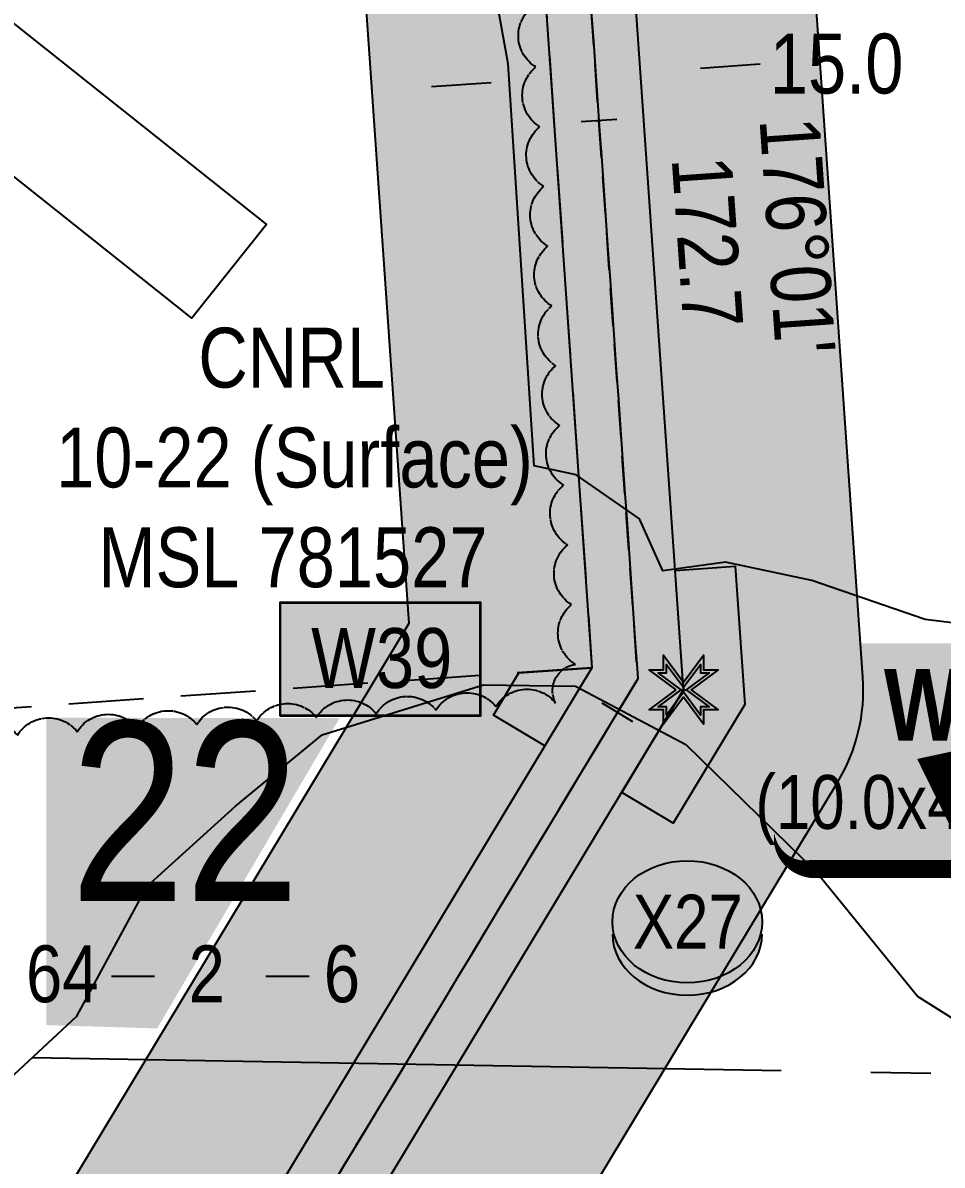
# Model space of a CAD drawing. Extents: x 406232 to 435383, y 6039561 to 6052989.
# Drawn here: x 421484.9 to 421638.3, y 6045646.3 to 6045837 of the extents above; entities that cross this region are included whole.
import ezdxf
from ezdxf.enums import TextEntityAlignment as Align

# ---------------------------------------------------------------- set-up
doc = ezdxf.new("R2010")
doc.units = 0
doc.header["$LTSCALE"] = 5
doc.header["$PDSIZE"] = 0.5
for name, pattern in [('0', [1, 1, 0]), ('foc-ACCESSROAD', [3.75, 2.5, -1.25]), ('foc-QUARTERLINE', [33, 25, -3, 2, -3]), ('foc-TIELINE', [1.875, 1.25, -0.625])]:
    doc.linetypes.add(name, pattern=pattern)
doc.layers.get('Defpoints').update_dxf_attribs({"color": 9})
for name, color, linetype in [('10', 1, 'Continuous'), ('9', 3, 'Continuous'), ('AS-UNDERLAY-H', 141, 'Continuous'), ('F-RW', 190, 'Continuous'), ('F-WS', 190, 'foc-ACCESSROAD'), ('L-BD', 7, 'Continuous'), ('L-MON', 1, 'Continuous'), ('L-SECLBL', 7, 'Continuous'), ('L-SECQ', 8, 'foc-QUARTERLINE'), ('P-BUFFER-H 30m', 51, 'Continuous'), ('P-CHAINAGE-CL', 201, 'foc-TIELINE'), ('P-CROSSINGS', 250, 'Continuous'), ('P-PROPOSED', 10, 'Continuous'), ('P-PROPOSED-H', 21, 'Continuous'), ('P-TEMP-BLOCKS', 250, 'Continuous'), ('P-TEMP-H', 41, 'Continuous'), ('P-TEMP_WORKSPACE', 46, 'Continuous'), ('P-TXT', 4, 'Continuous'), ('T-BUSH', 110, '0'), ('WETLAND', 143, 'Continuous')]:
    doc.layers.add(name, color=color, linetype=linetype)
doc.layers.add('F-WS-T', color=190, linetype='Continuous', lineweight=9)
doc.styles.add('80', font='ARIALN.TTF', dxfattribs={"height": 10})
doc.styles.add('80CG', font='ARIALN.TTF', dxfattribs={"height": 10})
doc.styles.add('80L', font='ARIALN.TTF', dxfattribs={"height": 10})
doc.styles.add('BOLD', font='ARIALNB.TTF')
doc.styles.add('Crossing', font='ARIALN.TTF', dxfattribs={"height": 10})
doc.styles.add('SIMPLEX', font='ARIALN.TTF')
doc.dimstyles.new('Compass 5 000', dxfattribs={"dimscale": 5, "dimtxt": 9, "dimasz": 2, "dimexe": 0.2, "dimexo": 0.0625, "dimgap": 0.5, "dimtad": 0, "dimtih": 1, "dimtoh": 1, "dimzin": 0, "dimdsep": 46, "dimtxsty": '80CG', "dimcen": 0.1, "dimse1": 1, "dimse2": 1, "dimclrd": 256, "dimclrt": 256, "dimaunit": 1, "dimadec": 4, "dimazin": 0, "dimtfac": 0.06, "dimtofl": 0, "dimtmove": 0, "dimatfit": 1, "dimfxl": 0.2, "dimtolj": 1, "dimtzin": 0, "dimlwd": -1, "dimarcsym": 0})

# ---------------------------------------------------------------- blocks, each defined once
blk = doc.blocks.new('L-SECLBL')
at = {"layer": '9', "color": 7}
for p, q in [((-5.082139060913505, -27.83004804289613), (-12.28857354467345, -27.83004804289613)), ((20.70431141927111, -27.83004804289613), (13.49787693551116, -27.83004804289613))]:
    blk.add_line(p, q, dxfattribs=at)
at = {"layer": '10', "color": 2, "style": 'SIMPLEX'}
blk.add_attdef('SEC', text='', height=30, dxfattribs=at).set_placement((0, 0), align=Align.MIDDLE)
at = {"layer": '10', "color": 5, "style": '80L'}
blk.add_attdef('TWP', text='', height=9.5, dxfattribs=at).set_placement((-14.43410290347765, -27.36845155570791), align=Align.MIDDLE_RIGHT)
blk.add_attdef('RGE', text='', height=9.5, dxfattribs=at).set_placement((3.622123863462547, -27.36845155570791), align=Align.MIDDLE_CENTER)
blk.add_attdef('MER', text='', height=9.5, dxfattribs=at).set_placement((23.16775162027989, -27.36845155570791), align=Align.MIDDLE_LEFT)
blk = doc.blocks.new('TEMP')
h = blk.add_hatch(color=255)
h.dxf.hatch_style = 1
h.paths.add_polyline_path([(-5.274161e-10, 0.2514284397220763), (-0.6656854269836912, 1.152061669657268), (-0.6656854269836914, 0.6656854303339061), (-1.152061663105632, 0.6656854303339061), (-0.2514284404497629, 5.273253e-10), (-1.152061661774314, -0.665685419564579), (-0.6656854224511335, -0.6656854195645793), (-0.6656854224511335, -1.152061655686338), (-5.273251e-10, -0.2514284436956587), (0.6656854183820542, -1.152061663420681), (0.6656854183820542, -0.6656854208922597), (1.152061656810019, -0.6656854053035205), (0.2514284429676993, 5.273253e-10), (1.152061671303363, 0.6656854258011663), (0.6656854287749412, 0.6656854258011663), (0.6656854131859291, 1.15206166422904)])
h.paths.add_polyline_path([(0.5656854229146121, 0.8485281473411305), (0.5656854319800914, 0.5656854258011663), (0.8485281444547581, 0.5656854258011663), (0.0831890339399251, 0), (0.8485281399220186, -0.5656854150320215), (0.5656854183820542, -0.5656854240973189), (0.5656854183820542, -0.8485281365719859), (0, -0.08318903609469999), (-0.5656854224511337, -0.8485281320390644), (-0.5656854224511337, -0.5656854195645792), (-0.8485281349258001, -0.5656854195645794), (-0.0831890328488955, 0), (-0.8485281394583584, 0.5656854303339058), (-0.5656854269836913, 0.5656854303339061), (-0.5656854269836913, 0.8485281428085727), (0, 0.0831890306941206)], flags=16)
h = blk.add_hatch(color=1)
h.dxf.hatch_style = 1
h.paths.add_polyline_path([(0, 0.0831890306941205), (-0.5656854269836911, 0.8485281428085727), (-0.5656854269836912, 0.5656854303339061), (-0.8485281394583578, 0.5656854303339061), (-0.0831890328488953, -1e-16), (-0.8485281349258001, -0.5656854195645793), (-0.5656854224511337, -0.5656854195645793), (-0.5656854224511337, -0.848528132039064), (0, -0.08318903609469999), (0.5656854183820542, -0.8485281365719856), (0.5656854183820542, -0.5656854240973191), (0.8485281399220184, -0.5656854150320213), (0.0831890339399251, -1e-16), (0.8485281444547581, 0.5656854258011663), (0.5656854319800914, 0.5656854258011663), (0.5656854229146121, 0.8485281473411308)])
at = {"color": 1}
for p, q in [((-0.0831890328488953, 0), (0.0831890339399252, 0)), ((0, 0.0831890306941205), (0, -0.08318903609469999))]:
    blk.add_line(p, q, dxfattribs=at)
at = {"color": 255, "flags": 128}
blk.add_lwpolyline([(-0.251428440449763, 5.27325e-10), (-1.152061663105632, 0.6656854303339061), (-0.6656854269836914, 0.6656854303339061), (-0.6656854269836914, 1.152061669657268), (-5.274159999999999e-10, 0.2514284397220763), (0.6656854131859291, 1.15206166422904), (0.6656854287749412, 0.6656854258011663), (1.152061671303363, 0.6656854258011663), (0.2514284429676991, 5.27325e-10), (1.152061656810019, -0.6656854053035204), (0.6656854183820542, -0.6656854208922596), (0.6656854183820542, -1.152061663420681), (-5.27325e-10, -0.2514284436956586), (-0.6656854224511335, -1.152061655686338), (-0.6656854224511335, -0.6656854195645793), (-1.152061661774314, -0.6656854195645793)], close=True, dxfattribs=at)
at = {"color": 1, "flags": 128}
blk.add_lwpolyline([(-0.0831890328488953, 0), (-0.8485281394583578, 0.5656854303339061), (-0.5656854269836913, 0.5656854303339061), (-0.5656854269836913, 0.8485281428085727), (0, 0.0831890306941205), (0.5656854229146121, 0.8485281473411305), (0.5656854319800914, 0.5656854258011663), (0.8485281444547581, 0.5656854258011663), (0.0831890339399252, 0), (0.8485281399220184, -0.5656854150320214), (0.5656854183820542, -0.5656854240973189), (0.5656854183820542, -0.8485281365719856), (0, -0.08318903609469999), (-0.5656854224511335, -0.848528132039064), (-0.5656854224511335, -0.5656854195645792), (-0.8485281349258001, -0.5656854195645792)], close=True, dxfattribs=at)
blk = doc.blocks.new('*D522')
at = {"layer": 'Defpoints', "color": 0, "transparency": 16777216}
for p in [(421587.9617707169, 6045828.733568364), (421588.3415222906, 6045823.277696771), (421573.384554658, 6045822.236629014)]:
    blk.add_point(p, dxfattribs=at)
at = {"layer": 'P-TXT', "transparency": 16777216}
for p, q in [((421597.9376346585, 6045829.427930386), (421607.9134986002, 6045830.122292408)), ((421563.0289391426, 6045826.998138586), (421553.0530752009, 6045826.303776564))]:
    blk.add_line(p, q, dxfattribs=at)
for points in [[(421597.8219076549, 6045831.090574377), (421598.0533616621, 6045827.765286395), (421587.9617707169, 6045828.733568364)], [(421562.913212139, 6045828.660782577), (421563.1446661463, 6045825.335494596), (421573.0048030842, 6045827.692500608)]]:
    blk.add_solid(points, dxfattribs=at)
at = {"layer": 'P-TXT', "transparency": 16777216, "insert": (421620.665886049, 6045830.122292408), "char_height": 10, "attachment_point": 5, "style": '80CG'}
blk.add_mtext('\\A1;15.0', dxfattribs=at)
blk = doc.blocks.new('Temporary Area')
h = blk.add_hatch(color=191)
h.dxf.hatch_style = 1
h.paths.add_polyline_path([(-16.82711371331243, -9.436567862801894), (16.33187767662457, -9.436567862801894), (16.33187767662457, 9.053714016554295), (-16.82711371331243, 9.053714016554295)])
at = {"color": 250}
for points in [[(-17.02711371331247, -9.636567862801712), (16.53187767662462, -9.636567862801712), (16.53187767662462, 9.253714016554113), (-17.02711371331247, 9.253714016554113)], [(-16.92711371331245, -9.536567862801803), (16.43187767662459, -9.536567862801803), (16.43187767662459, 9.153714016554204), (-16.92711371331245, 9.153714016554204)]]:
    blk.add_lwpolyline(points, close=True, dxfattribs=at)
at = {"color": 250, "style": '80L'}
blk.add_attdef('TEMPORARY', text='', height=9, dxfattribs=at).set_placement((0.001048257894581184, -0.1484938545327168), align=Align.MIDDLE_CENTER)
blk = doc.blocks.new('*U538')
h = blk.add_hatch(color=191)
edge = h.paths.add_edge_path()
edge.add_line((-21.49999999999998, -19.14915521729633), (21.49999999999998, -19.14915521729633))
edge.add_arc((21.49999999999998, -13.14915521729633), 6, 270, 360)
edge.add_line((27.49999999999998, -13.14915521729633), (27.49999999999998, 12.5))
edge.add_arc((21.49999999999998, 12.5), 6, 0, 90)
edge.add_line((21.49999999999998, 18.5), (-21.49999999999998, 18.5))
edge.add_arc((-21.49999999999998, 12.5), 6, 90, 180)
edge.add_line((-27.49999999999998, 12.5), (-27.49999999999998, -13.14915521729633))
edge.add_arc((-21.49999999999998, -13.14915521729633), 6, 180, 270)
at = {"color": 250, "flags": 128}
blk.add_lwpolyline([(-21.49999999999998, -19.14915521729633, 3, 3, 0), (21.49999999999998, -19.14915521729633, 3, 3, 0.414213562373095), (27.49999999999998, -13.14915521729633, 3, 3, 0), (27.49999999999998, 12.5, 3, 0, 0.414213562373095), (21.49999999999998, 18.5, 0, 0, 0), (-21.49999999999998, 18.5, 0, 0, 0.414213562373095), (-27.49999999999998, 12.5, 0, 0, 0), (-27.49999999999998, -13.14915521729633, 0, 3, 0.414213562373095)], format="xyseb", close=True, dxfattribs=at)
at = {"flags": 128}
blk.add_lwpolyline([(3.21835010522714, -14.80424082640029, 0, 7.5, 0), (-3.398394867633905e-15, 0, 0, 0, 0)], format="xyseb", dxfattribs=at)
at = {"color": 250}
for tag, p, height, style in [('TEMP_AREA_W1_001', (-9.212824010914055, 2.244292974654144), 12, 'BOLD'), ('ENTER_TEXT_001', (-30.65893587994544, -12.47010782646594), 9, '80')]:
    blk.add_attdef(tag, p, '', height=height, dxfattribs=dict(at, style=style))
blk = doc.blocks.new('xing2')
h = blk.add_hatch(color=50)
h.dxf.hatch_style = 1
edge = h.paths.add_edge_path()
edge.add_ellipse((0, 0), major_axis=(-12.5, 0), ratio=0.8162973455633619, start_angle=0, end_angle=360)
h = blk.add_hatch(color=250)
h.dxf.hatch_style = 1
edge = h.paths.add_edge_path()
edge.add_ellipse((0, -2.047489049626165), major_axis=(-12.5, 0), ratio=0.8162973455633619, start_angle=0, end_angle=180)
edge.add_line((12.5, -2.047489049626165), (12.5, 0))
edge.add_ellipse((0, 0), major_axis=(-12.5, 0), ratio=0.8162973455633619, start_angle=0, end_angle=180, ccw=False)
edge.add_line((-12.5, 0), (-12.5, -2.047489049626165))
at = {"color": 250}
blk.add_ellipse((0, 0), major_axis=(-12.5, 0), ratio=0.8162973455633619, dxfattribs=at)
blk.add_ellipse((0, -2.047489049626165), major_axis=(-12.5, 0), ratio=0.8162973455633619, start_param=0, end_param=3.141592653589793, dxfattribs=at)
at = {"color": 250, "style": 'Crossing'}
blk.add_attdef('CROSSING', text='', height=9, dxfattribs=at).set_placement((0.08916442567715421, 0.0199513138486509), align=Align.MIDDLE_CENTER)
at = {"color": 250, "style": 'Crossing', "flags": 1}
for tag, p in [('OWNER', (0.08916442567715421, -12.49201765665748)), ('DESCRIPTION', (0.08916442567715421, -25.770021277247)), ('LOCATION', (0.08916442567715421, -39.30337514164421)), ('DWG_REF', (0.08916442567715421, -52.83672900604233))]:
    blk.add_attdef(tag, text='', height=9, dxfattribs=at).set_placement(p, align=Align.MIDDLE_CENTER)

msp = doc.modelspace()

# ---------------------------------------------------------------- hatches: boundary and pattern name
at = {"layer": 'AS-UNDERLAY-H'}
h = msp.add_hatch(color=256, dxfattribs=at)
h.dxf.hatch_style = 1
h.paths.add_polyline_path([(421488.8196284575, 6045720.978063039), (421537.7572981344, 6045720.94131526), (421507.3063853489, 6045669.115105755), (421488.8196284575, 6045669.664259949)])
at = {"layer": 'P-BUFFER-H 30m'}
h = msp.add_hatch(color=256, dxfattribs=at)
h.dxf.hatch_style = 1
edge = h.paths.add_edge_path()
edge.add_line((422078.6686065117, 6046739.070017581), (422091.4058808779, 6046743.276420063))
edge.add_line((422091.4058808779, 6046743.276420074), (422159.051873841, 6046746.994346831))
edge.add_arc((422157.4062641989, 6046776.935468716), 29.98631040027668, 273.1458981416203, 290.20378314633)
edge.add_line((422167.7623413185, 6046748.79420936), (422184.1425042669, 6046754.822163851))
edge.add_arc((422173.7864271476, 6046782.963423218), 29.98631040084755, 290.2037831441506, 320.8628627750701)
edge.add_line((422197.0449328093, 6046764.036703327), (422348.7160163588, 6046950.420967263))
edge.add_arc((422325.4575106955, 6046969.347687153), 29.98631040175767, 320.8628627791862, 323.3339516058817)
edge.add_line((422349.5104189598, 6046951.441363804), (422399.0231144317, 6047017.949954065))
edge.add_arc((422374.9702061663, 6047035.856277414), 29.98631040260635, 323.3339516070766, 335.2269499911955)
edge.add_line((422402.1970165821, 6047023.291262237), (422416.9227477807, 6047055.200073028))
edge.add_arc((422389.695937368, 6047067.765088194), 29.98631040029597, 335.2269499871116, 389.9627179235821)
edge.add_line((422415.6745944131, 6047082.741342384), (422097.8688849483, 6047634.025089874))
edge.add_line((422097.8688849476, 6047634.025089874), (422176.6173333497, 6047866.450669191))
edge.add_arc((422148.2168405054, 6047876.073081457), 29.98631040406674, 341.2830310829161, 350.3485756159916)
edge.add_line((422177.7787234978, 6047871.045767508), (422216.801994856, 6048100.512515231))
edge.add_line((422216.8019948566, 6048100.512515231), (422619.9536625679, 6048513.275433841))
edge.add_arc((422598.5018557212, 6048534.227731925), 29.98631040193198, 315.6748974155416, 328.0327008396555)
edge.add_arc((423027.7781292561, 6049193.767496595), 786.9376215512635, 233.61908726358928, 239.1243966363955, ccw=False)
edge.add_line((422561.0055164458, 6048560.210752388), (422153.3610793123, 6048142.847955449))
edge.add_arc((422174.8128861563, 6048121.895657375), 29.98631040001736, 135.6748974119685, 170.3485269166114)
edge.add_line((422145.2510074403, 6048126.92299645), (422104.4708336729, 6047887.126449425))
edge.add_line((422104.4708336722, 6047887.126449414), (422020.3385370839, 6047638.810474009))
edge.add_arc((422048.7390299254, 6047629.188061745), 29.98631040021811, 161.2830310841806, 209.9627179240263)
edge.add_line((422022.7603728807, 6047614.211807566), (422339.0994932049, 6047065.472088523))
edge.add_line((422339.0994932049, 6047065.472088523), (422336.0931531684, 6047058.957727076))
edge.add_line((422336.0931531684, 6047058.957727076), (422289.9574445785, 6046996.985319602))
edge.add_line((422289.9574445785, 6046996.985319602), (422147.0867847353, 6046821.415645108))
edge.add_line((422147.0867847359, 6046821.415645096), (422081.3274498929, 6046817.801411886))
edge.add_arc((422082.9730595612, 6046787.860289992), 29.98631040075206, 93.14589819055833, 108.2754721154978)
edge.add_line((422073.5697728641, 6046816.334085151), (422044.3374100529, 6046806.680286394))
edge.add_arc((422053.7406967485, 6046778.206491236), 29.98631040044125, 108.2754721139144, 136.7145850116497)
edge.add_line((422031.9122426484, 6046798.766097347), (421950.911225315, 6046712.766055312))
edge.add_arc((421972.7396794155, 6046692.206449201), 29.98631040006268, 136.7145850135542, 153.972504294426)
edge.add_line((421945.794473487, 6046705.364514745), (421829.8921423031, 6046468.018670041))
edge.add_line((421829.8921423024, 6046468.018670052), (421682.6585468133, 6046318.91624005))
edge.add_arc((421703.9953653461, 6046297.846855003), 29.98631039886505, 135.3613293728342, 149.5437655096543)
edge.add_line((421678.1466682089, 6046313.046317745), (421542.2106951864, 6046081.869212567))
edge.add_line((421542.2106951864, 6046081.869212567), (421518.9084661278, 6046052.689615957))
edge.add_arc((421542.3400676764, 6046033.977618194), 29.98631039995195, 141.3898517110706, 231.3898517323204)
edge.add_line((421523.6280699222, 6046010.546016638), (421558.7753484803, 6045982.478118852))
edge.add_line((421558.775348481, 6045982.478118841), (421517.660812052, 6045930.993534006))
edge.add_arc((421541.0924136073, 6045912.281536264), 29.986310399245, 141.3898517350308, 231.3898517008264)
edge.add_line((421522.3804158401, 6045888.849934719), (421539.6489932752, 6045875.059601958))
edge.add_line((421539.6489932752, 6045875.059601958), (421549.27935464, 6045736.700688912))
edge.add_line((421549.27935464, 6045736.700688901), (421371.9332976593, 6045442.559269301))
edge.add_line((421371.9332976593, 6045442.559269301), (421241.8033861592, 6045246.163427791))
edge.add_arc((421266.8004382591, 6045229.600632201), 29.98631039951602, 146.4719450414835, 178.6779194714491)
edge.add_line((421236.8221104587, 6045230.292494675), (421226.2762671758, 6044773.342213863))
edge.add_arc((421256.2545949742, 6044772.6503514), 29.98631039819629, 178.6779194713926, 186.8782575689323)
edge.add_line((421226.4841002616, 6044769.059187819), (421243.3835683888, 6044628.963779945))
edge.add_line((421243.3835683895, 6044628.963779945), (421276.5128533709, 6044131.456365088))
edge.add_line((421276.5128533702, 6044131.456365088), (421265.9156920645, 6043833.543792319))
edge.add_line((421265.9156920651, 6043833.543792319), (421226.0791272858, 6042854.329288541))
edge.add_line((421226.0791272852, 6042854.329288541), (421217.1132090155, 6042635.181469756))
edge.add_line((421217.1132090161, 6042635.181469756), (421201.6910724426, 6042634.376167176))
edge.add_arc((421203.2547467472, 6042604.430654412), 29.98631040003405, 92.98911704466882, 124.7063774878967)
edge.add_line((421186.1814102714, 6042629.081820571), (421141.7683017045, 6042598.321411852))
edge.add_line((421141.7683017039, 6042598.321411863), (421082.2386811259, 6042574.606854124))
edge.add_line((421082.2386811259, 6042574.606854124), (420991.1335583875, 6042558.34599049))
edge.add_arc((420996.4023877761, 6042528.826196301), 29.98631040077608, 100.1198517854884, 107.664554339706)
edge.add_line((420987.3032324482, 6042557.398633796), (420935.1160343361, 6042540.779140911))
edge.add_arc((420944.2151896593, 6042512.206703427), 29.98631039935361, 107.6645543310201, 188.7167330358632)
edge.add_line((420914.5752310558, 6042507.662293067), (420925.4852685779, 6042436.50387301))
edge.add_arc((420955.1252271815, 6042441.048283359), 29.9863103999431, 188.7167330358464, 293.1900123483467)
edge.add_arc((420969.9453743543, 6042443.319393669), 29.98631039994638, 264.2349878866239, 368.7167330411883)
edge.add_line((420999.5853329563, 6042447.863804011), (420994.5024373821, 6042481.015918969))
edge.add_line((420994.5024373828, 6042481.015918969), (421007.2252244559, 6042485.067607453))
edge.add_line((421007.2252244552, 6042485.067607453), (421057.7184480666, 6042494.079871491))
edge.add_line((421057.7184480666, 6042494.079871502), (421087.3601822947, 6042336.644546493))
edge.add_arc((421116.8287274317, 6042342.192848828), 29.98631040009298, 190.6627557343918, 295.1402679178254)
edge.add_arc((421131.5629999986, 6042344.967), 29.98631040037862, 266.1852435494482, 370.6627557326438)
edge.add_line((421161.0315451355, 6042350.515302345), (421130.4193185515, 6042513.105176634))
edge.add_line((421130.4193185522, 6042513.105176644), (421174.2673770202, 6042530.572738246))
edge.add_arc((421163.1700000007, 6042558.43000003), 29.98631039902741, 291.7206401638359, 304.7063775163019)
edge.add_line((421180.2433364881, 6042533.778833879), (421218.3605065107, 6042560.178691226))
edge.add_line((421218.3605065107, 6042560.178691226), (421261.9436742887, 6042562.454487246))
edge.add_arc((421260.3800000031, 6042592.4), 29.98631039997458, 272.9891170083845, 357.6571845524361)
edge.add_line((421290.3412456501, 6042591.174206127), (421300.9825226681, 6042851.271697971))
edge.add_line((421300.9825226687, 6042851.271697971), (421340.8241747086, 6043830.61122136))
edge.add_arc((421310.862647764, 6043831.830121137), 29.98631043495332, 357.6703682782708, 357.9627690104347)
edge.add_line((421340.8300049988, 6043830.764140893), (421351.5129037156, 6044131.087005656))
edge.add_arc((421321.5455465203, 6044132.152985904), 29.98631039584594, 357.9627690220154, 363.8097320970888)
edge.add_line((421351.4655930709, 6044134.145377815), (421318.070652037, 6044635.642189231))
edge.add_arc((421288.1506054864, 6044633.649797309), 29.98631039529988, 3.809732097155322, 6.888993758323993)
edge.add_line((421317.9204267546, 6044637.246539276), (421301.2965774651, 6044774.840235645))
edge.add_line((421301.2965774651, 6044774.840235645), (421311.4683275844, 6045215.581099164))
edge.add_line((421311.4683275851, 6045215.581099164), (421434.9552562809, 6045401.95115808))
edge.add_arc((421409.9582041895, 6045418.513953682), 29.98631039351182, 326.4719450296145, 328.9130541824907)
edge.add_line((421435.6380230754, 6045403.030875403), (421620.8168731312, 6045710.163555783))
edge.add_arc((421595.137054237, 6045725.646634063), 29.98631040068333, 328.9130541907563, 363.9816051906658)
edge.add_line((421625.0509895037, 6045727.728769565), (421613.0625729788, 6045899.96574147))
edge.add_arc((421583.1486377127, 6045897.883605957), 29.98631039994338, 3.981605190743089, 45.39499582733516)
edge.add_line((421604.2054818119, 6045919.232800976), (421645.4223489973, 6045970.845526763))
edge.add_arc((421621.990747444, 6045989.55752452), 29.98631040010367, 321.3898517249597, 411.3898517181708)
edge.add_line((421640.702745204, 6046012.989126071), (421605.2986364542, 6046041.26212321))
edge.add_line((421605.2986364549, 6046041.26212321), (421739.9321699761, 6046270.224257712))
edge.add_line((421739.9321699761, 6046270.224257723), (421888.4127195314, 6046420.589469368))
edge.add_arc((421867.0759009962, 6046441.658854404), 29.98631040006562, 315.3613293750993, 333.9725042922911)
edge.add_line((421894.0211069254, 6046428.500788859), (422010.1623279402, 6046666.335834322))
edge.add_line((422010.1623279396, 6046666.335834322), (422078.6686065117, 6046739.070017581))
at = {"layer": 'P-PROPOSED-H'}
h = msp.add_hatch(color=256, dxfattribs=at)
h.dxf.hatch_style = 1
edge = h.paths.add_edge_path()
edge.add_line((421288.1506054817, 6044633.649797308), (421271.2685891388, 6044773.380312799))
edge.add_line((421271.2685891403, 6044773.380312799), (421281.6897347011, 6045224.927454528))
edge.add_line((421281.6897346996, 6045224.927454553), (421409.9582041794, 6045418.513953678))
edge.add_line((421409.9582041794, 6045418.513953678), (421595.1370542375, 6045725.646634063))
edge.add_line((421595.1370542375, 6045725.646634063), (421583.1486377126, 6045897.883605982))
edge.add_line((421583.1486377126, 6045897.883605957), (421562.1642132618, 6045914.64133814))
edge.add_line((421562.1642132618, 6045914.641338164), (421621.9907474441, 6045989.557524544))
edge.add_line((421621.9907474441, 6045989.55752452), (421563.4118673307, 6046036.337420071))
edge.add_line((421563.4118673307, 6046036.337420095), (421579.3586905224, 6046056.306405332))
edge.add_line((421579.3586905224, 6046056.306405308), (421715.9743002243, 6046288.639322554))
edge.add_line((421715.9743002258, 6046288.639322578), (421867.0759009979, 6046441.658854429))
edge.add_line((421867.0759009964, 6046441.658854404), (421985.2138955896, 6046683.582910907))
edge.add_line((421985.2138955911, 6046683.582910907), (422062.0500000035, 6046765.161000024))
edge.add_line((422062.0500000035, 6046765.161000048), (422085.784000003, 6046772.999000047))
edge.add_line((422085.784000003, 6046772.999000047), (422157.4062642009, 6046776.93546874))
edge.add_line((422157.4062642009, 6046776.935468716), (422173.7864271493, 6046782.963423193))
edge.add_line((422173.7864271477, 6046782.963423217), (422325.4575106972, 6046969.347687154))
edge.add_line((422325.4575106988, 6046969.347687154), (422374.9702061695, 6047035.856277414))
edge.add_line((422374.9702061695, 6047035.856277414), (422389.6959373682, 6047067.765088219))
edge.add_line((422389.6959373682, 6047067.765088194), (422065.1156482664, 6047630.800404455))
edge.add_line((422065.1156482648, 6047630.800404455), (422148.2168405078, 6047876.073081456))
edge.add_line((422148.2168405093, 6047876.073081456), (422188.809492462, 6048114.768185688))
edge.add_line((422188.8094924605, 6048114.768185713), (422598.5018557228, 6048534.227731925))
edge.add_arc((423027.7781292356, 6049193.767496589), 786.9376215463736, 235.8300027677628, 236.9410050409981, ccw=False)
edge.add_line((422585.7944547557, 6048542.675143949), (422174.8128861549, 6048121.895657375))
edge.add_line((422174.8128861563, 6048121.895657375), (422133.6341608741, 6047879.755538259))
edge.add_line((422133.6341608741, 6047879.755538259), (422048.739029926, 6047629.18806177))
edge.add_line((422048.7390299253, 6047629.188061745), (422372.8304559784, 6047067.000754975))
edge.add_line((422372.8304559792, 6047067.000755), (422362.0111885042, 6047043.556760631))
edge.add_line((422362.0111885042, 6047043.556760605), (422313.6241553249, 6046978.560231272))
edge.add_line((422313.6241553234, 6046978.560231272), (422164.7513015307, 6046795.614632001))
edge.add_line((422164.7513015307, 6046795.614632025), (422154.3383623122, 6046791.78263575))
edge.add_line((422154.3383623122, 6046791.78263575), (422082.9730595606, 6046787.860290018))
edge.add_line((422082.9730595622, 6046787.860289993), (422053.7406967495, 6046778.206491236))
edge.add_line((422053.740696748, 6046778.206491236), (421972.7396794145, 6046692.2064492))
edge.add_line((421972.7396794145, 6046692.2064492), (421854.6813147648, 6046450.445459616))
edge.add_line((421854.6813147648, 6046450.445459616), (421703.9953653481, 6046297.846854979))
edge.add_line((421703.9953653481, 6046297.846855004), (421566.9760254096, 6046064.827341081))
edge.add_line((421566.9760254096, 6046064.827341055), (421542.3400676764, 6046033.977618169))
edge.add_line((421542.3400676764, 6046033.977618194), (421600.9189477892, 6045987.197722654))
edge.add_line((421600.9189477892, 6045987.197722654), (421541.0924136074, 6045912.281536263))
edge.add_line((421541.0924136074, 6045912.281536263), (421568.6487562336, 6045890.275604642))
edge.add_line((421568.6487562336, 6045890.275604617), (421579.851154372, 6045729.331318988))
edge.add_line((421579.8511543736, 6045729.331319013), (421397.2832353415, 6045426.529058889))
edge.add_line((421397.2832353415, 6045426.529058889), (421266.8004382596, 6045229.600632225))
edge.add_line((421266.8004382596, 6045229.600632201), (421256.2545949775, 6044772.650351375))
edge.add_line((421256.254594976, 6044772.6503514), (421273.2502500446, 6044631.757560514))
edge.add_line((421273.2502500446, 6044631.757560514), (421306.5346487996, 6044131.920778966))
edge.add_line((421306.5346488011, 6044131.920778966), (421295.8803292221, 6043832.401344885))
edge.add_line((421295.8803292206, 6043832.401344885), (421256.0406541958, 6042853.110388811))
edge.add_line((421256.0406541958, 6042853.110388787), (421245.9577363392, 6042606.660489916))
edge.add_line((421245.9577363408, 6042606.660489916), (421203.2547467462, 6042604.430654412))
edge.add_line((421203.2547467462, 6042604.430654412), (421156.0361005682, 6042571.727137295))
edge.add_line((421156.0361005682, 6042571.72713732), (421090.5062270457, 6042545.622284741))
edge.add_line((421090.5062270457, 6042545.622284741), (420996.4023877737, 6042528.826196325))
edge.add_line((420996.4023877737, 6042528.826196301), (420944.2151896593, 6042512.206703401))
edge.add_line((420944.2151896593, 6042512.206703426), (420955.1252271818, 6042441.048283383))
edge.add_line((420955.1252271818, 6042441.048283358), (420969.9453743544, 6042443.319393644))
edge.add_line((420969.9453743544, 6042443.319393669), (420960.9776055665, 6042501.809775277))
edge.add_line((420960.977605565, 6042501.809775277), (421000.01, 6042514.24000005))
edge.add_line((421000.01, 6042514.24000005), (421081.6910160749, 6042528.818805518))
edge.add_line((421081.6910160749, 6042528.818805492), (421116.8287274316, 6042342.192848828))
edge.add_line((421116.8287274316, 6042342.192848828), (421131.5629999985, 6042344.967))
edge.add_line((421131.5629999985, 6042344.967), (421096.3818110926, 6042531.823877782))
edge.add_line((421096.3818110941, 6042531.823877782), (421163.1700000027, 6042558.430000024))
edge.add_line((421163.1700000011, 6042558.43000003), (421208.2900000015, 6042589.68000003))
edge.add_line((421208.2900000031, 6042589.680000049), (421260.3800000031, 6042592.400000026))
edge.add_line((421260.3800000031, 6042592.4), (421271.021277022, 6042852.497491844))
edge.add_line((421271.0212770204, 6042852.497491844), (421310.8626477985, 6043831.830121125))
edge.add_line((421310.8626477985, 6043831.830121125), (421321.5455465147, 6044132.15298588))
edge.add_line((421321.5455465162, 6044132.152985904), (421288.1506054832, 6044633.649797333))
at = {"layer": 'P-TEMP-H'}
h = msp.add_hatch(color=256, dxfattribs=at)
h.dxf.hatch_style = 1
h.paths.add_polyline_path([(421593.7489638956, 6045745.58925754), (421603.720275651, 6045746.283302744), (421605.3276541485, 6045723.190177429), (421593.3749416844, 6045703.365728707), (421584.8150020526, 6045708.526754768), (421595.1370542375, 6045725.646634063)])
h = msp.add_hatch(color=256, dxfattribs=at)
h.dxf.hatch_style = 1
h.paths.add_polyline_path([(421571.9750926046, 6045716.268293907), (421563.4151529755, 6045721.429320034), (421567.6682735633, 6045728.483431917), (421579.8511543736, 6045729.331319013)])

# ---------------------------------------------------------------- linework, layer by layer
at = {"layer": 'Defpoints'}
msp.add_polyline3d([(421579.7386974329, 6045838.910513577, 848.499836324498), (421580.0857200201, 6045833.924857679, 848.3850236544522), (421580.4327426059, 6045828.939201823, 848.3028147663499), (421580.7797651899, 6045823.953545924, 848.3422915314834), (421581.1267877753, 6045818.967890047, 848.3837707914163), (421581.4738103619, 6045813.98223419, 848.3266014380146), (421581.8208329473, 6045808.996578292, 848.2750968367158), (421582.1678555318, 6045804.010922434, 848.2086725307182), (421582.5148781171, 6045799.025266556, 848.0613674811876), (421582.8619007038, 6045794.039610658, 848.2273768005444), (421583.2089232896, 6045789.0539548, 848.1277519861541), (421583.5559458737, 6045784.068298901, 848.1485340499034), (421583.902968459, 6045779.082643024, 848.1196349896076), (421584.2499910457, 6045774.096987167, 848.0267846403178), (421584.597013631, 6045769.111331269, 848.1487643252467), (421584.9440362151, 6045764.125675413, 848.1981792574684), (421585.2910588004, 6045759.140019535, 848.0719402924082), (421585.6380813871, 6045754.154363637, 848.1200171833788), (421585.9851039724, 6045749.168707781, 848.0382241422167), (421586.3321265565, 6045744.18305188, 847.4593548058411), (421586.6791491418, 6045739.197396003, 847.0805248309933), (421587.0261717285, 6045734.211740146, 846.8389899281215), (421587.3731943138, 6045729.226084246, 846.6688369135481), (421587.4941098092, 6045727.488897483, 846.4928876300742), (421585.8126892822, 6045724.700259645, 846.5030868843494), (421583.2320939615, 6045720.420339455, 846.3790303825821), (421580.6514986444, 6045716.140419247, 846.3808009575611), (421578.0709033249, 6045711.860499014, 846.3572124187675), (421575.4903080069, 6045707.580578804, 846.2687375142006), (421572.9097126888, 6045703.300658615, 846.2484734129347), (421570.3291173694, 6045699.020738403, 846.3956436191603), (421567.7485220513, 6045694.740818173, 846.3207509568299), (421565.1679267333, 6045690.460897984, 846.364168364073), (421562.5873314138, 6045686.180977772, 846.3350823926522), (421560.0067360966, 6045681.901057541, 846.2751524158857), (421557.4261407786, 6045677.621137353, 846.2148455494837), (421554.8455454591, 6045673.341217141, 846.2944570207196), (421552.2649501406, 6045669.06129691, 846.2096265436269), (421549.6843548221, 6045664.7813767, 846.1470244624707), (421547.1037595026, 6045660.501456509, 846.142954944246), (421544.5231641855, 6045656.221536301, 846.1514457235902), (421541.9425688661, 6045651.941616069, 846.3181791099275), (421539.3619735463, 6045647.66169588, 846.229183571582), (421536.7813782282, 6045643.38177567, 846.2810234657284)], dxfattribs=at)
at = {"layer": 'F-RW'}
msp.add_lwpolyline([(422209.9268818841, 6046732.358654758), (422045.8394374269, 6046672.553150571), (421958.2383342836, 6046492.920509686), (421943.6532013365, 6046463.014192292), (421916.239915866, 6046406.811007205), (421763.4375695332, 6046252.13315082), (421628.000067704, 6046021.109334831), (421481.8480382445, 6045838.09434278), (421525.5249323463, 6045803.330938632), (421513.0734893894, 6045787.695151677), (421473.7765454336, 6045818.970473671), (421469.3025658419, 6045822.384608561), (421469.3025658419, 6045822.384608561), (421354.3056675226, 6045680.471201228), (421344.8747863056, 6045669.447336926), (421263.1421739008, 6045568.842051673)], dxfattribs=at)
at = {"layer": 'F-WS'}
msp.add_lwpolyline([(421472.103821135, 6045721.832470838), (421460.1472691764, 6045720.999902017), (421454.9481557123, 6045795.701738898), (421454.3422355799, 6045804.406186873), (421452.302375225, 6045833.702851738), (421450.4006014063, 6045860.799941946), (421474.5231994421, 6045862.332106378), (421475.2251995969, 6045862.38103995), (421490.3098879853, 6045863.430278681), (421502.2832868061, 6045864.263326933), (421510.2773497725, 6045864.820374621), (421570.1345219811, 6045868.929683546), (421579.8511543736, 6045729.331319013), (421472.103821135, 6045721.832470838)], close=True, dxfattribs=at)
at = {"layer": 'L-SECQ', "flags": 128}
msp.add_lwpolyline([(420661.5407042757, 6045678.931397934), (422269.5078451376, 6045650.377410318)], dxfattribs=at)
at = {"layer": 'P-BUFFER-H 30m', "flags": 128}
for points in [[(422022.7603728807, 6047614.211807566), (422339.0994932049, 6047065.472088523), (422336.0931531684, 6047058.957727076), (422289.9574445785, 6046996.985319602), (422147.0867847359, 6046821.415645096), (422081.3274498929, 6046817.801411886, 0.06611128563334721), (422073.5697728641, 6046816.334085151), (422044.3374100536, 6046806.680286394, 0.1247298979765918), (422031.9122426484, 6046798.766097347), (421950.911225315, 6046712.766055312, 0.07544453185056507), (421945.794473487, 6046705.364514745), (421829.8921423024, 6046468.018670052), (421682.6585468133, 6046318.91624005, 0.06196166487160008), (421678.1466682089, 6046313.046317745), (421542.2106951864, 6046081.869212567), (421518.9084661278, 6046052.689615957, 0.4142135624821393), (421523.6280699222, 6046010.546016638), (421558.775348481, 6045982.478118841), (421517.660812052, 6045930.993534016, 0.4142135622002903), (421522.3804158401, 6045888.849934719), (421539.6489932752, 6045875.059601958), (421549.27935464, 6045736.700688901), (421371.9332976593, 6045442.559269301)], [(421435.6380230754, 6045403.030875403), (421620.8168731312, 6045710.163555783, 0.1542209311723803), (421625.0509895037, 6045727.728769565), (421613.0625729788, 6045899.965741481, 0.1826928057553923), (421604.2054818119, 6045919.232800976), (421645.4223489973, 6045970.845526773, 0.4142135623392901), (421640.702745204, 6046012.989126071), (421605.2986364549, 6046041.26212321), (421739.9321699761, 6046270.224257723), (421888.4127195307, 6046420.589469357, 0.0813855478804301), (421894.0211069254, 6046428.500788859), (422010.1623279396, 6046666.335834322), (422078.6686065117, 6046739.070017581), (422091.4058808779, 6046743.276420074), (422159.0518738417, 6046746.994346821, 0.07456680729112124), (422167.7623413185, 6046748.79420936), (422184.1425042663, 6046754.822163861, 0.1345792351961357), (422197.0449328093, 6046764.036703327), (422348.7160163595, 6046950.420967253, 0.01078257687959732)]]:
    msp.add_lwpolyline(points, format="xyb", dxfattribs=at)
at = {"layer": 'P-CHAINAGE-CL'}
for p, q in [((421584.0010849992, 6045820.858420277, 848.3697743882034), (421578.0182979447, 6045820.441993175, 848.3697743882034)), ((421580.6108390006, 6045820.622444899), (421581.4085439398, 6045820.677968533)), ((421586.6708198843, 6045720.316161576, 846.4208909370946), (421581.5349156319, 6045723.412875936, 846.4208909370946)), ((421583.7604741423, 6045722.070966392), (421584.445261376, 6045721.658071121))]:
    msp.add_line(p, q, dxfattribs=at)
at = {"layer": 'P-CHAINAGE-CL', "flags": 128}
msp.add_lwpolyline([(420962.5352168306, 6042442.184385946), (420952.5963976135, 6042507.00823932), (420998.2061938879, 6042521.533098184), (421092.5731135046, 6042538.376142363), (421158.8104448208, 6042564.762821841, 0.05672168211402686), (421160.3044346886, 6042565.564345752), (421205.7723733722, 6042597.05532721), (421253.1688681762, 6042599.530244965), (421263.5310359235, 6042852.80566388), (421303.3707109501, 6043832.09661992, 0.001275839276413218), (421303.3721685222, 6043832.134849794), (421314.06273519, 6044132.673279759), (421280.6792590492, 6044632.878128828), (421263.7615920589, 6044773.015332087), (421274.2450864809, 6045227.264043356), (421403.5324983643, 6045422.388359992), (421587.4941098092, 6045727.488897482), (421575.898696975, 6045894.079605311), (421551.6283134338, 6045913.461437212), (421611.454847619, 6045988.377623602), (421552.8759675043, 6046035.157519144), (421573.167357954, 6046060.566873166), (421709.9848327857, 6046293.243088762), (421860.878607876, 6046446.05215703), (421978.9767875034, 6046687.894680083), (422057.8953483762, 6046771.683745651), (422084.3785297831, 6046780.429645), (422155.8723132571, 6046784.359052229), (422169.2688643399, 6046789.289027596), (422319.6373823909, 6046974.083650437), (422368.4906973368, 6047039.706518997), (422381.2631966732, 6047067.382921617), (422056.9273390948, 6047629.9942331), (422140.9249926737, 6047877.912810465), (422181.8110093123, 6048118.331737256), (422592.1481552417, 6048538.451437908), (422680.4252889578, 6048628.833123719), (422681.3164234815, 6048717.30685738)], format="xyb", dxfattribs=at)
at = {"layer": 'P-PROPOSED', "flags": 128}
for points in [[(421321.5455465162, 6044132.152985904), (421288.1506054817, 6044633.649797308), (421271.2685891403, 6044773.380312799), (421281.6897346996, 6045224.927454553), (421409.9582041794, 6045418.513953678), (421595.1370542375, 6045725.646634063), (421583.1486377126, 6045897.883605957), (421562.1642132618, 6045914.641338164), (421621.9907474441, 6045989.55752452), (421563.4118673307, 6046036.337420095), (421579.3586905224, 6046056.306405308), (421715.9743002258, 6046288.639322578), (421867.0759009964, 6046441.658854404), (421985.2138955911, 6046683.582910907), (422062.0500000035, 6046765.161000048), (422085.784000003, 6046772.999000047), (422157.4062642009, 6046776.935468716), (422173.7864271477, 6046782.963423217), (422325.4575106988, 6046969.347687154), (422374.9702061695, 6047035.856277414), (422389.6959373682, 6047067.765088194), (422065.1156482648, 6047630.800404455)], [(422048.7390299253, 6047629.188061745), (422372.8304559792, 6047067.000755), (422362.0111885042, 6047043.556760605), (422313.6241553234, 6046978.560231272), (422164.7513015307, 6046795.614632025), (422154.3383623122, 6046791.78263575), (422082.9730595622, 6046787.860289993), (422053.740696748, 6046778.206491236), (421972.7396794145, 6046692.2064492), (421854.6813147648, 6046450.445459616), (421703.9953653481, 6046297.846855004), (421566.9760254096, 6046064.827341055), (421542.3400676764, 6046033.977618194), (421600.9189477892, 6045987.197722654), (421541.0924136074, 6045912.281536263), (421568.6487562336, 6045890.275604617), (421579.8511543736, 6045729.331319013), (421397.2832353415, 6045426.529058889), (421266.8004382596, 6045229.600632201), (421256.254594976, 6044772.6503514), (421273.2502500446, 6044631.757560514), (421306.5346488011, 6044131.920778966)]]:
    msp.add_lwpolyline(points, dxfattribs=at)
at = {"layer": 'P-TEMP_WORKSPACE', "flags": 128}
for points in [[(421593.7489638956, 6045745.58925754), (421603.720275651, 6045746.283302744), (421605.3276541485, 6045723.190177429), (421593.3749416844, 6045703.365728707), (421584.8150020526, 6045708.526754768), (421595.1370542375, 6045725.646634063)], [(421571.9750926046, 6045716.268293907), (421563.4151529755, 6045721.429320034), (421567.6682735633, 6045728.483431917), (421579.8511543736, 6045729.331319013)]]:
    msp.add_lwpolyline(points, close=True, dxfattribs=at)
at = {"layer": 'T-BUSH', "flags": 128}
msp.add_lwpolyline([(421511.1126010004, 6044809.844353505, -0.52056705), (421501.1172516868, 6044809.886173636, -0.52056705), (421491.1219023732, 6044809.927993743, -0.52056705), (421481.1265530596, 6044809.969813849, -0.52056705), (421471.1312037473, 6044810.011633956, -0.52056705), (421461.1358544337, 6044810.053454063, -0.52056705), (421452.8516027773, 6044815.417997662, -0.52056705), (421444.704286219, 6044821.208506251, -0.52056705), (421436.5569696607, 6044826.99901484, -0.52056705), (421428.4096531024, 6044832.789523429, -0.52056705), (421420.2623365455, 6044838.580032019, -0.52056705), (421412.1150199872, 6044844.370540608, -0.52056705), (421403.9677034289, 6044850.161049196, -0.52056705), (421395.8203868706, 6044855.951557786, -0.52056705), (421387.6730703123, 6044861.742066375, -0.52056705), (421379.525753754, 6044867.532574965, -0.52056705), (421371.3784371957, 6044873.323083553, -0.52056705), (421363.2311206374, 6044879.113592143, -0.52056705), (421355.0838040791, 6044884.904100732, -0.52056705), (421346.9364875208, 6044890.694609322, -0.52056705), (421338.7891709625, 6044896.48511791, -0.52056705), (421330.6418544042, 6044902.275626499, -0.52056705), (421329.8575527294, 6044911.811243683, -0.52056705), (421329.9758951669, 6044921.805979915, -0.52056705), (421330.0942376028, 6044931.800716124, -0.52056705), (421330.2125800403, 6044941.79545231, -0.52056705), (421330.3309224792, 6044951.790188519, -0.52056705), (421330.4492649166, 6044961.784924751, -0.52056705), (421330.5676073541, 6044971.779660961, -0.52056705), (421330.6859497901, 6044981.774397147, -0.52056705), (421330.8042922275, 6044991.769133356, -0.52056705), (421330.9226346664, 6045001.763869587, -0.52056705), (421331.0409771038, 6045011.758605788, -0.52056705), (421331.1593195413, 6045021.753341983, -0.52056705), (421331.2776619773, 6045031.748078215, -0.52056705), (421331.3960044147, 6045041.742814424, -0.52056705), (421331.5143468536, 6045051.737550611, -0.52056705), (421331.632689291, 6045061.73228682, -0.52056705), (421331.7510317285, 6045071.727023052, -0.52056705), (421331.8693741645, 6045081.721759261, -0.52056705), (421331.9877166019, 6045091.716495447, -0.52056705), (421332.1060590408, 6045101.711231656, -0.52056705), (421332.2244014782, 6045111.705967888, -0.52056705), (421332.3427439157, 6045121.700704098, -0.52056705), (421332.4610863517, 6045131.695440284, -0.52056705), (421332.5794287891, 6045141.690176493, -0.52056705), (421332.697771228, 6045151.684912724, -0.52056705), (421332.8161136655, 6045161.679648934, -0.52056705), (421332.9344561029, 6045171.67438512, -0.52056705), (421333.0527985389, 6045181.669121352, -0.52056705), (421333.1711409764, 6045191.663857562, -0.52056705), (421333.2894834153, 6045201.658593748, -0.52056705), (421333.4078258527, 6045211.653329957, -0.52056705), (421333.5261682901, 6045221.648066189, -0.52056705), (421333.6445107262, 6045231.642802398, -0.52056705), (421333.7628531636, 6045241.637538584, -0.52056705), (421333.8811956025, 6045251.632274793, -0.52056705), (421333.9995380399, 6045261.627011025, -0.52056705), (421334.1178804773, 6045271.621747235, -0.52056705), (421334.2362229134, 6045281.616483421, -0.52056705), (421334.3545653508, 6045291.611219631, -0.52056705), (421334.4729077897, 6045301.605955862, -0.52056705), (421334.5912502271, 6045311.600692071, -0.52056705), (421334.7095926646, 6045321.595428257, -0.52056705), (421334.8279351006, 6045331.590164489, -0.52056705), (421338.6179712481, 6045340.510507314, -0.52056705), (421343.9061885649, 6045348.992459591, -0.52056705), (421349.1944058831, 6045357.47441189, -0.52056705), (421354.4826232027, 6045365.956364144, -0.52056705), (421359.7708405195, 6045374.438316421, -0.52056705), (421365.0590578378, 6045382.920268719, -0.52056705), (421370.3472751574, 6045391.402220973, -0.52056705), (421375.6354924756, 6045399.884173249, -0.52056705), (421380.9237097924, 6045408.366125548, -0.52056705), (421386.2119271121, 6045416.848077802, -0.52056705), (421391.5001444303, 6045425.330030078, -0.52056705), (421396.2939942361, 6045434.094131892, -0.52056705), (421400.9073726244, 6045442.961233824, -0.52056705), (421404.6714283266, 6045452.192831048, -0.52056705), (421408.3131166918, 6045461.239522512, -0.52056705), (421413.8810072768, 6045469.540567726, -0.52056705), (421419.4488978604, 6045477.841612916, -0.52056705), (421425.0167884454, 6045486.142658106, -0.52056705), (421430.5846790318, 6045494.443703297, -0.52056705), (421436.1525696168, 6045502.744748465, -0.52056705), (421444.107405236, 6045506.230865991, -0.52056705), (421445.8195202416, 6045516.078577328, -0.52056705), (421447.5316352458, 6045525.926288712, -0.52056705), (421449.24375025, 6045535.774000072, -0.52056705), (421450.9558652528, 6045545.621711409, -0.52056705), (421447.0140016327, 6045551.256780012, -0.52056705), (421437.0880411014, 6045552.433242655, -0.52056705), (421430.9326587446, 6045556.656376848, -0.52056705), (421431.8669523103, 6045566.608052705, -0.52056705), (421432.7028650678, 6045576.568385018, -0.52056705), (421433.5207543712, 6045586.530303203, -0.52056705), (421434.3386436748, 6045596.492221387, -0.52056705), (421435.1565329783, 6045606.454139572, -0.52056705), (421435.9744222818, 6045616.416057778, -0.52056705), (421436.668400087, 6045626.386746219, -0.52056705), (421437.2618125261, 6045636.364552493, -0.52056705), (421437.8552249666, 6045646.342358791, -0.52056705), (421438.4486374057, 6045656.320165111, -0.52056705), (421439.0420498433, 6045666.297971385, -0.52056705), (421439.6354622824, 6045676.275777682, -0.52056705), (421440.2288747229, 6045686.253584001, -0.52056705), (421440.822287162, 6045696.231390275, -0.52056705), (421441.4156995997, 6045706.209196573, -0.52056705), (421442.0091120387, 6045716.187002893, -0.52056705), (421442.6025244792, 6045726.164809166, -0.52056705), (421443.1959369183, 6045736.142615464, -0.52056705), (421449.8796390117, 6045739.746990106, -0.52056705), (421451.3349685107, 6045749.635911808, -0.52056705), (421452.7902980083, 6045759.524833555, -0.52056705), (421454.2456275073, 6045769.41375528, -0.52056705), (421454.8992147075, 6045759.977987734, -0.52056705), (421455.5304100199, 6045750.002500335, -0.52056705), (421456.1616053323, 6045740.027012913, -0.52056705), (421456.7928006447, 6045730.051525469, -0.52056705), (421457.4239959571, 6045720.07603807, -0.52056705), (421464.0295062681, 6045716.859367079, -0.52056705), (421474.0070308483, 6045717.457497583, -0.52056705), (421483.98455543, 6045718.055628067, -0.52056705), (421493.9620800102, 6045718.653758527, -0.52056705), (421503.939604589, 6045719.251889008, -0.52056705), (421513.9171291692, 6045719.850019514, -0.52056705), (421523.8946537494, 6045720.448149996, -0.52056705), (421533.872178331, 6045721.046280456, -0.52056705), (421543.8497029112, 6045721.644410961, -0.52056705), (421553.82722749, 6045722.242541444, -0.52056705), (421563.8047520702, 6045722.840671903, -0.52056705), (421573.7822766519, 6045723.438802386, -0.52056705), (421577.1167606193, 6045729.891050687, -0.52056705), (421576.4554171593, 6045739.864584748, -0.52056705), (421575.7940736978, 6045749.838118807, -0.52056705), (421575.1327302378, 6045759.811652868, -0.52056705), (421574.4713867778, 6045769.785186905, -0.52056705), (421573.8100433192, 6045779.758720965, -0.52056705), (421573.1486998592, 6045789.732255026, -0.52056705), (421572.4873563991, 6045799.705789086, -0.52056705), (421571.8260129377, 6045809.679323146, -0.52056705), (421571.1646694777, 6045819.652857229, -0.52056705), (421570.5033260176, 6045829.62639129, -0.52056705), (421569.841982559, 6045839.599925349, -0.52056705), (421569.180639099, 6045849.57345941, -0.52056705), (421568.5192956375, 6045859.546993448, -0.52056705), (421565.4374057836, 6045866.882822608, -0.52056705), (421555.4438883506, 6045866.686949867, -0.52056705), (421545.450370919, 6045866.491077081, -0.52056705), (421535.456853486, 6045866.295204318, -0.52056705), (421525.4633360516, 6045866.099331577, -0.52056705), (421515.4698186189, 6045865.903458791, -0.52056705), (421507.4552358288, 6045867.790911042, -0.52056705), (421507.137569951, 6045877.781298706, -0.52056705), (421506.9924871045, 6045887.749117102, -0.52056705), (421509.8684846254, 6045897.321859421, -0.52056705), (421515.6261886191, 6045905.418302203, -0.52056705), (421521.7151764868, 6045913.345028108, -0.52056705), (421527.8041643515, 6045921.271754014, -0.52056705), (421533.8931522178, 6045929.19847992, -0.52056705), (421539.9821400855, 6045937.125205826, -0.52056705), (421546.0711279503, 6045945.051931731, -0.52056705), (421552.1601158166, 6045952.978657638, -0.52056705), (421558.2491036843, 6045960.905383543, -0.52056705), (421564.3420940266, 6045968.829033172, -0.52056705), (421570.4353528057, 6045976.752476506, -0.52056705), (421576.5286115861, 6045984.67591984, -0.52056705), (421582.6218703652, 6045992.599363174, -0.52056705), (421588.7151291443, 6046000.522806532, -0.52056705), (421594.6137574968, 6046008.586458215, -0.52056705), (421600.1996279262, 6046016.875415206, -0.52056705), (421605.7854983571, 6046025.164372242, -0.52056705), (421611.3713687866, 6046033.453329255, -0.52056705), (421616.9572392161, 6046041.742286245, -0.52056705), (421622.5359199463, 6046050.036082097, -0.52056705), (421628.111872481, 6046058.331714112, -0.52056705), (421633.6878250157, 6046066.627346083, -0.52056705), (421639.2637775505, 6046074.922978075, -0.52056705), (421648.2237355748, 6046076.176324001, -0.52056705), (421656.6847643893, 6046079.442386549, -0.52056705), (421662.8091803518, 6046087.265831505, -0.52056705), (421668.1640460983, 6046095.705865252, -0.52056705), (421673.5189118462, 6046104.145898999, -0.52056705), (421678.8737775956, 6046112.585932722, -0.52056705), (421684.2286433435, 6046121.025966468, -0.52056705), (421689.58350909, 6046129.466000215, -0.52056705), (421694.9383748379, 6046137.906033962, -0.52056705), (421700.4404996043, 6046146.225781091, -0.52056705), (421708.0458434459, 6046152.494725354, -0.52056705), (421717.52609344, 6046155.626717402, -0.52056705), (421727.4897233364, 6046156.423483475, -0.52056705), (421736.9974965296, 6046159.189654113, -0.52056705), (421746.2978535791, 6046162.85190964, -0.52056705), (421754.6832727834, 6046168.152877642, -0.52056705), (421762.9136415629, 6046173.794059939, -0.52056705), (421771.5930075114, 6046178.75161617, -0.52056705), (421780.6719601971, 6046182.917882502, -0.52056705), (421790.1419370068, 6046185.701536984, -0.52056705), (421799.9779013749, 6046186.022761737, -0.52056705), (421807.9719490476, 6046180.503879024, -0.52056705), (421815.5525653624, 6046174.845709156, -0.52056705), (421824.9661271374, 6046171.485112254, -0.52056705), (421830.1135708662, 6046169.647499258, -0.52056705)], format="xyb", dxfattribs=at)
at = {"layer": 'WETLAND'}
for points in [[(421665.3555999914, 6045733.72839982), (421635.4422999941, 6045737.401199819), (421616.5481999918, 6045743.869699819), (421602.1017999944, 6045746.954699819), (421591.692799992, 6045745.496999818), (421587.7813999921, 6045754.198099819), (421577.1927999943, 6045761.556399845), (421570.177199991, 6045763.050199846), (421565.8735999934, 6045830.13879982), (421559.5563999922, 6045865.067099847), (421518.5458999916, 6045866.389999849), (421511.9662999916, 6045895.806299818), (421541.0354999927, 6045929.89009982), (421580.723099993, 6045982.806899846), (421616.4418999918, 6046025.140299819)], [(421475.9437999918, 6045627.288899845), (421476.977499991, 6045655.46439982), (421493.9102999934, 6045671.172699847), (421505.6581999941, 6045692.850499819), (421520.3451999913, 6045706.230199819), (421534.8595999934, 6045718.108499819), (421561.7416999941, 6045726.451099845), (421577.1212999916, 6045726.232499846), (421595.5089999932, 6045716.493499846), (421617.4431999908, 6045695.11289982), (421634.201799991, 6045674.447499817), (421667.4003999932, 6045653.529499846)]]:
    msp.add_lwpolyline(points, dxfattribs=at)

# ---------------------------------------------------------------- block references
at = {"layer": 'L-MON', "xscale": 4.997718399999929, "yscale": 4.997718399999929, "zscale": 4.997718399999929}
msp.add_blockref('TEMP', (421595.1370542375, 6045725.646634063), dxfattribs=at)
at = {"layer": 'L-SECLBL', "xscale": 0.9995389999999875, "yscale": 0.9995389999999875, "zscale": 0.9995389999999875}
msp.add_blockref('L-SECLBL', (421511.9500046865, 6045705.588203483), dxfattribs=at).add_auto_attribs({'SEC': '22', 'TWP': '64', 'RGE': '2', 'MER': '6'})
at = {"layer": 'P-CROSSINGS', "xscale": 0.99954368, "yscale": 0.99954368, "zscale": 0.99954368}
msp.add_blockref('xing2', (421595.747159525, 6045686.914635772), dxfattribs=at).add_auto_attribs({'CROSSING': 'X27'})
at = {"layer": 'P-TEMP-BLOCKS'}
ref = msp.add_blockref('Temporary Area', (421544.7734537189, 6045730.948459666), dxfattribs=at)
ref.add_attrib('TEMPORARY', 'W39', dxfattribs={"layer": '0', "color": 250, "height": 9.999999999999883, "style": '80L'}).set_placement((421544.7734537189, 6045730.948459666), align=Align.MIDDLE_CENTER)
msp.add_blockref('*U538', (421637.7671633602, 6045714.891232808), dxfattribs=at).add_auto_attribs({'TEMP_AREA_W1_001': 'W38', 'ENTER_TEXT_001': '(10.0x40.0)'})

# ---------------------------------------------------------------- texts
at = {"layer": 'F-WS-T', "insert": (421489.7810764522, 6045786.094699596), "char_height": 9.995389999999887, "attachment_point": 1, "style": '80L'}
msp.add_mtext_dynamic_manual_height_columns('\\pi24.38732;CNRL\\P\\pi0.66361;10-22 (Surface)\\P\\pi7.71015;MSL 781527', width=78.95853557803449, gutter_width=49.97694999999909, heights=[0], dxfattribs=at)
at = {"layer": 'L-BD', "color": 5, "style": '80L'}
for s, p in [("176°01'", (421614.1577097102, 6045801.433481047)), ('172.7', (421599.2007420786, 6045800.392413265))]:
    msp.add_text(s, height=9.995436799999908, rotation=273.9815999962467, dxfattribs=at).set_placement(p, align=Align.MIDDLE)

# ---------------------------------------------------------------- dimensions: what is measured, and where the dimension line sits
at = {"layer": 'P-TXT'}
dim = msp.add_aligned_dim(p1=(421573.384554658, 6045822.236629015), p2=(421588.3415222906, 6045823.277696771), distance=5.4690717767561265, text='15.0', dimstyle='Compass 5 000', dxfattribs=at)
dim.commit()
dim.dimension.update_dxf_attribs({"geometry": '*D522', "text_midpoint": (421620.665886049, 6045830.122292408)})

doc.saveas('drawing.dxf')
